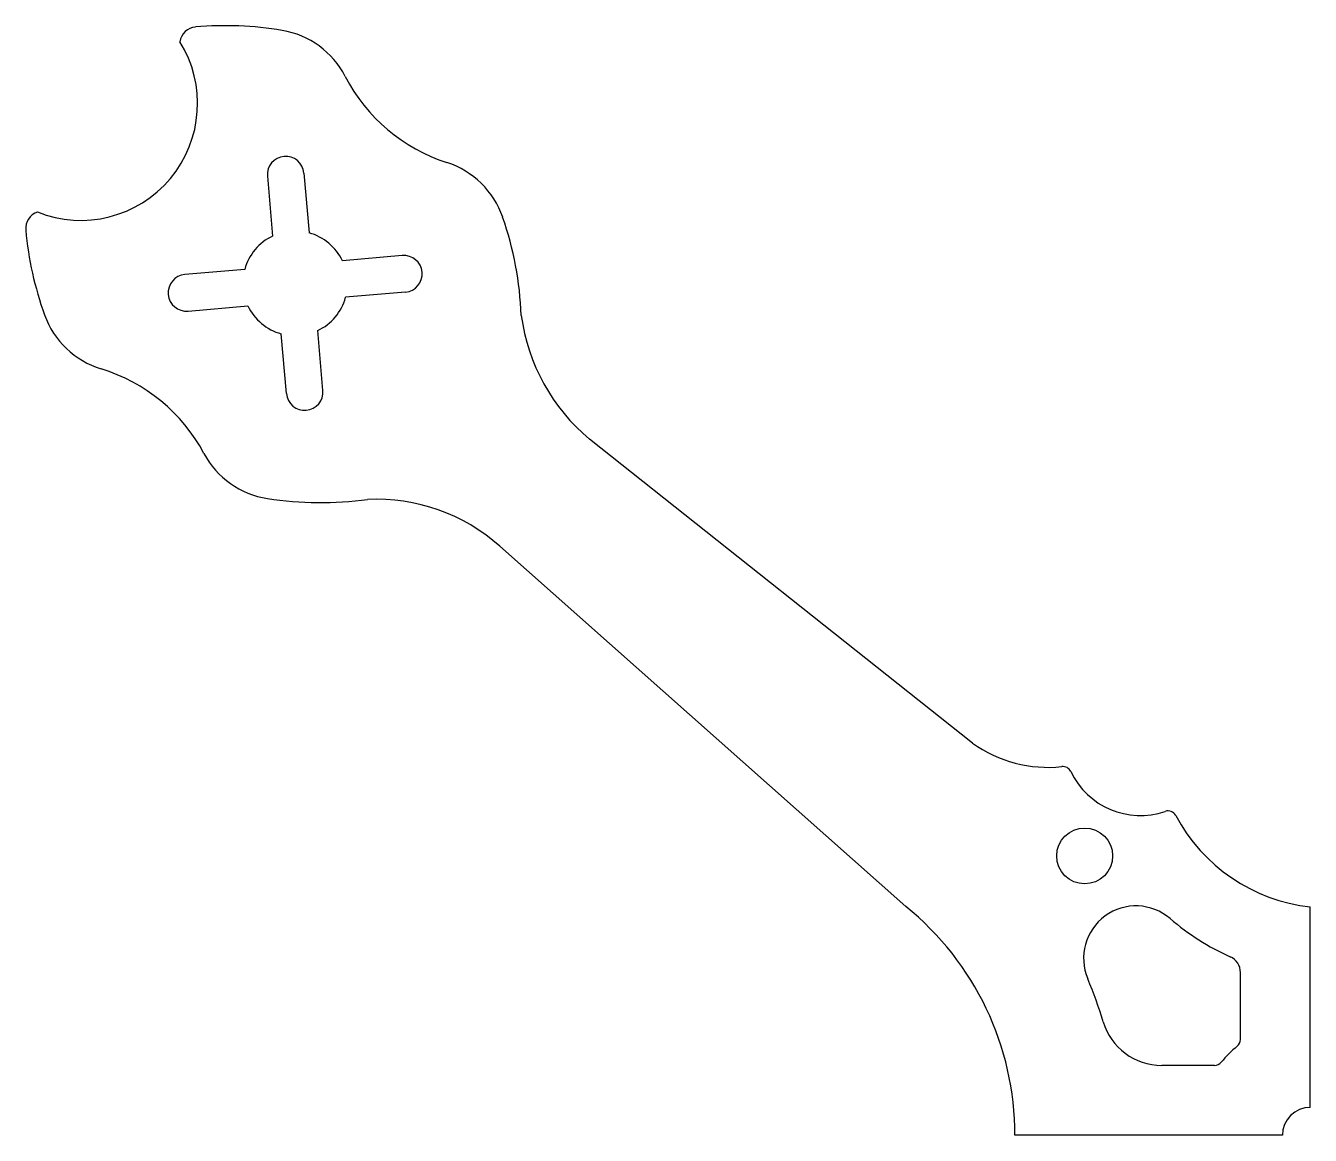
# Model space of a CAD drawing. Header units: millimetres. Extents: x 285.8 to 359.4, y 167.8 to 231.3.
import ezdxf

# ---------------------------------------------------------------- set-up
doc = ezdxf.new("R2010")
doc.units = ezdxf.units.MM
doc.header["$MEASUREMENT"] = 0
doc.layers.add('3 Inch Arms', color=181, linetype='Continuous')

msp = doc.modelspace()

# ---------------------------------------------------------------- linework, layer by layer
at = {"layer": '3 Inch Arms', "extrusion": (0.996195, 0.087156, 1.8e-15)}
for p, q in [((299.615, 222.717), (299.915, 219.291)), ((300.705, 210.265), (300.405, 213.691))]:
    msp.add_line(p, q, dxfattribs=at)
at = {"layer": '3 Inch Arms', "extrusion": (-0.996195, -0.087156, -1.8e-15)}
for p, q in [((301.707, 222.9), (302.007, 219.474)), ((302.797, 210.448), (302.497, 213.874))]:
    msp.add_line(p, q, dxfattribs=at)
at = {"layer": '3 Inch Arms', "extrusion": (0.087156, -0.996195, 0)}
for p, q in [((307.341, 218.173), (303.914, 217.873)), ((298.315, 217.384), (294.888, 217.084))]:
    msp.add_line(p, q, dxfattribs=at)
at = {"layer": '3 Inch Arms', "extrusion": (-0.087156, 0.996195, 0)}
for p, q in [((307.524, 216.081), (304.097, 215.781)), ((295.071, 214.992), (298.498, 215.292))]:
    msp.add_line(p, q, dxfattribs=at)
at = {"layer": '3 Inch Arms'}
for p, q in [((340.015, 190.247), (318.072, 207.652)), ((336.185, 180.89), (312.93, 201.523)), ((359.357, 169.388), (359.357, 180.865)), ((355.357, 173.28), (355.357, 177.104)), ((353.865, 171.788), (350.849, 171.788)), ((357.757, 167.788), (342.43, 167.788))]:
    msp.add_line(p, q, dxfattribs=at)
msp.add_circle((346.43, 183.788), 1.6, dxfattribs=at)
for centre, radius, start, end in [((295.587, 230.266), 1, 95.01015, 170.99648), ((297.214, 211.71), 19.628, 80.46966, 95.01015), ((299.636, 226.136), 5, 27.30043, 80.46966), ((288.927, 226.878), 6.689, 248.18514, 32.00199), ((312.965, 233.015), 10, 207.30043, 252.15098), ((300.661, 222.809), 1.05, 5, 185), ((308.368, 218.737), 5, 19.10975, 72.15098), ((286.77, 219.723), 1, 109.19065, 185.19237), ((294.546, 213.949), 19.628, 2.30459, 19.10975), ((305.321, 221.409), 19.628, 185.19237, 199.7496), ((301.206, 216.582), 3, 115.48732, 164.51268), ((301.206, 216.582), 3, 25.48732, 74.51268), ((307.432, 217.127), 1.05, 275, 95), ((294.98, 216.038), 1.05, 95, 275), ((301.206, 216.582), 3, 295.48732, 344.51268), ((301.206, 216.582), 3, 205.48732, 254.51268), ((291.554, 216.466), 5, 199.7496, 252.98575), ((325.242, 216.237), 11.185, 187.70122, 230.1327), ((287.165, 202.123), 10, 28.1348, 72.98575), ((301.751, 210.356), 1.05, 185, 5), ((300.392, 209.196), 5, 208.1348, 261.1095), ((302.653, 223.648), 19.628, 261.1095, 277.91467), ((305.865, 193.615), 10.604, 48.22498, 92.75599), ((344.351, 196.341), 7.479, 234.5679, 275.91128), ((345.185, 188.406), 0.5, 25.42945, 97.28271), ((349.618, 190.513), 4.408, 205.42945, 288.85528), ((351.204, 185.868), 0.5, 27.98096, 108.85528), ((360.462, 190.787), 9.983, 207.98096, 263.64434), ((325.644, 167.826), 16.786, 359.87048, 51.10146), ((349.37, 177.926), 3, 49.22515, 203.05742), ((360.462, 190.787), 13.983, 229.22515, 245.95447), ((354.357, 177.104), 1, 360, 65.95447), ((325.644, 167.826), 22.786, 16.49185, 23.05742), ((350.849, 175.288), 3.5, 196.49185, 270), ((354.857, 173.28), 0.5, 309.33125, 0), ((359.357, 167.788), 6.6, 129.33125, 140.66875), ((353.865, 172.288), 0.5, 270, 320.66875), ((359.357, 167.788), 1.6, 90, 180)]:
    msp.add_arc(centre, radius, start, end, dxfattribs=at)

doc.saveas('drawing.dxf')
